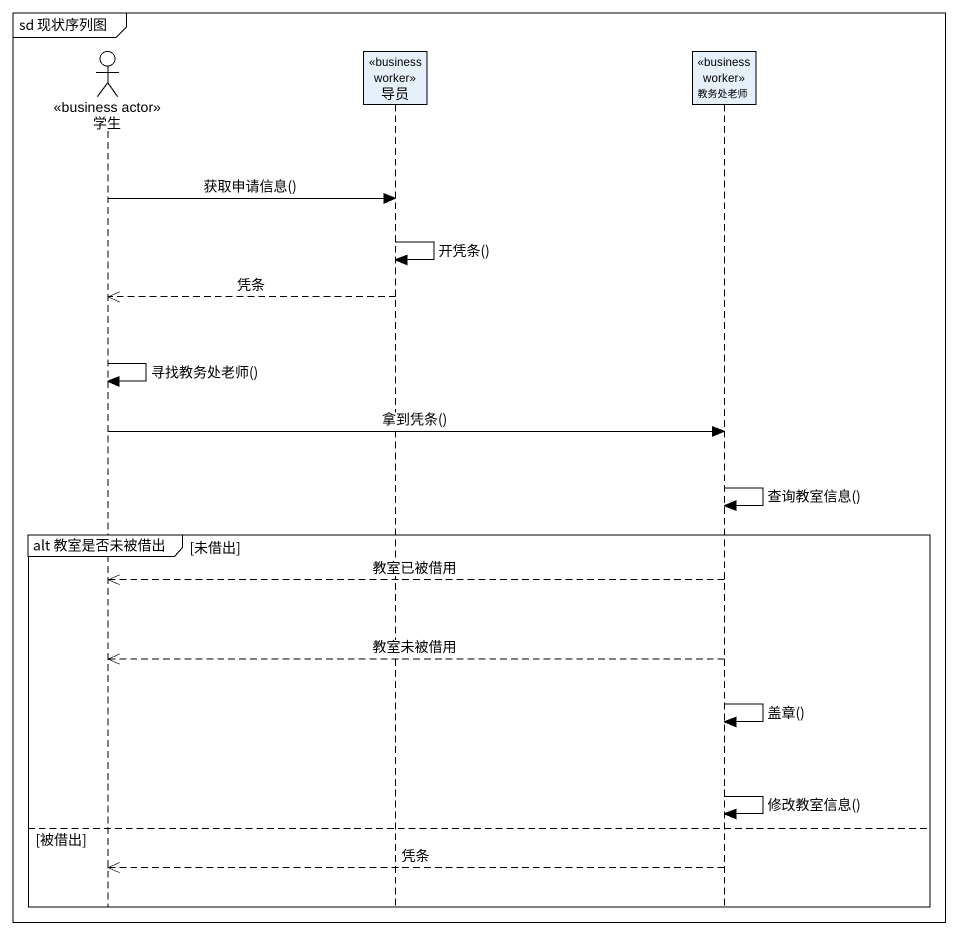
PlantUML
@startuml
mainframe sd 现状序列图
hide footbox
actor 学生 <<business actor>>
participant 导员 <<business worker>>
participant 教务处老师 <<business worker>>

学生 -> 导员 : 获取申请信息()
导员 -> 导员 : 开凭条()
导员 -->> 学生 : 凭条
学生 -> 学生 : 寻找教务处老师()
学生 -> 教务处老师 : 拿到凭条()
教务处老师 -> 教务处老师 : 查询教室信息()
group alt 教室是否未被借出 [未借出]
  教务处老师 -->> 学生 : 教室已被借用
  教务处老师 -->> 学生 : 教室未被借用
  教务处老师 -> 教务处老师 : 盖章()
  教务处老师 -> 教务处老师 : 修改教室信息()
else 被借出
  教务处老师 -->> 学生 : 凭条
end
@enduml
